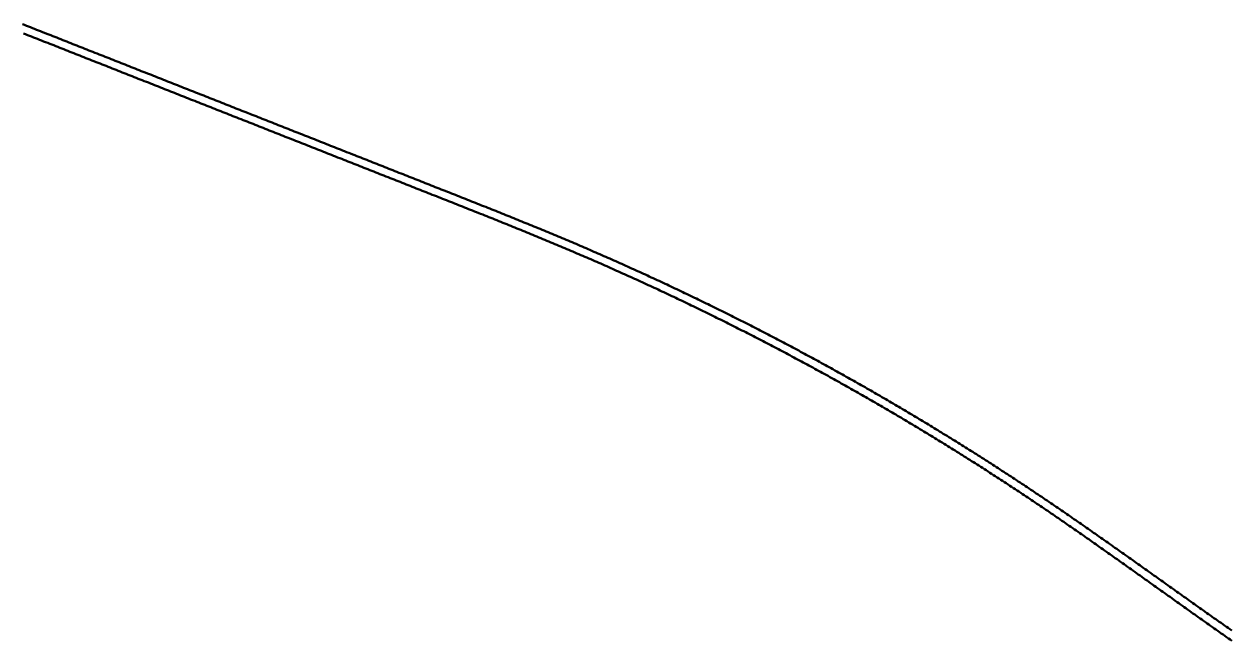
# Model space of a CAD drawing. Extents: x 2687065 to 2691361, y 1253360 to 1255888.
# Drawn here: x 2688453 to 2689010, y 1255057 to 1255342 of the extents above; entities that cross this region are included whole.
import ezdxf

# ---------------------------------------------------------------- set-up
doc = ezdxf.new("R2010")
doc.units = 0
doc.header["$MEASUREMENT"] = 0
doc.layers.add('BS-TR-A-Gleisstrang-LinieGeometrie', color=7, linetype='Continuous')
doc.layers.add('BS-TR-B-Gleisstrang-LinieGeometrie', color=7, linetype='Continuous')

msp = doc.modelspace()

# ---------------------------------------------------------------- linework, layer by layer
at = {"layer": 'BS-TR-A-Gleisstrang-LinieGeometrie', "color": 2, "lineweight": 50, "true_color": 0xffff00}
for points in [[(2688452.68, 1255341.64, 449.69), (2688453.61, 1255341.28, 449.69), (2688454.54, 1255340.91, 449.69), (2688455.46, 1255340.54, 449.69), (2688456.39, 1255340.18, 449.69), (2688457.32, 1255339.81, 449.69), (2688458.25, 1255339.45, 449.7), (2688459.18, 1255339.08, 449.7), (2688460.11, 1255338.71, 449.7), (2688461.04, 1255338.35, 449.7), (2688461.97, 1255337.98, 449.7), (2688462.9, 1255337.61, 449.7), (2688463.83, 1255337.25, 449.7), (2688464.75, 1255336.88, 449.71), (2688465.68, 1255336.52, 449.71), (2688466.61, 1255336.15, 449.71), (2688467.54, 1255335.78, 449.71), (2688468.47, 1255335.42, 449.71), (2688469.4, 1255335.05, 449.72), (2688470.33, 1255334.68, 449.72), (2688471.26, 1255334.32, 449.72), (2688472.19, 1255333.95, 449.72), (2688473.12, 1255333.59, 449.73), (2688474.04, 1255333.22, 449.73), (2688474.97, 1255332.85, 449.73), (2688475.9, 1255332.49, 449.73), (2688476.83, 1255332.12, 449.74), (2688477.76, 1255331.76, 449.74), (2688478.69, 1255331.39, 449.74), (2688479.62, 1255331.02, 449.74), (2688480.55, 1255330.66, 449.75), (2688481.48, 1255330.29, 449.75), (2688482.41, 1255329.92, 449.75), (2688483.33, 1255329.56, 449.75), (2688484.26, 1255329.19, 449.76), (2688485.19, 1255328.83, 449.76), (2688486.12, 1255328.46, 449.76), (2688487.05, 1255328.09, 449.76), (2688487.98, 1255327.73, 449.77), (2688488.91, 1255327.36, 449.77), (2688489.84, 1255326.99, 449.77), (2688490.77, 1255326.63, 449.77), (2688491.7, 1255326.26, 449.78), (2688492.62, 1255325.9, 449.78), (2688493.55, 1255325.53, 449.78), (2688494.48, 1255325.16, 449.78), (2688495.41, 1255324.8, 449.79), (2688496.34, 1255324.43, 449.79), (2688497.27, 1255324.07, 449.79), (2688498.2, 1255323.7, 449.79), (2688499.13, 1255323.33, 449.8), (2688500.06, 1255322.97, 449.8), (2688500.99, 1255322.6, 449.8), (2688501.91, 1255322.23, 449.8), (2688502.84, 1255321.87, 449.81), (2688503.77, 1255321.5, 449.81), (2688504.7, 1255321.14, 449.81), (2688505.63, 1255320.77, 449.81), (2688506.56, 1255320.4, 449.82), (2688507.49, 1255320.04, 449.82), (2688508.42, 1255319.67, 449.82), (2688509.35, 1255319.3, 449.82), (2688510.28, 1255318.94, 449.82), (2688511.2, 1255318.57, 449.83), (2688512.13, 1255318.21, 449.83), (2688513.06, 1255317.84, 449.83), (2688513.99, 1255317.47, 449.83), (2688514.92, 1255317.11, 449.84), (2688515.85, 1255316.74, 449.84), (2688516.78, 1255316.38, 449.84), (2688517.71, 1255316.01, 449.84), (2688518.64, 1255315.64, 449.85), (2688519.57, 1255315.28, 449.85), (2688520.49, 1255314.91, 449.85), (2688521.42, 1255314.54, 449.85), (2688522.35, 1255314.18, 449.86), (2688523.28, 1255313.81, 449.86), (2688524.21, 1255313.45, 449.86), (2688525.14, 1255313.08, 449.86), (2688526.07, 1255312.71, 449.87), (2688527, 1255312.35, 449.87), (2688527.93, 1255311.98, 449.87), (2688528.86, 1255311.62, 449.87), (2688529.78, 1255311.25, 449.88), (2688530.71, 1255310.88, 449.88), (2688531.64, 1255310.52, 449.88), (2688532.57, 1255310.15, 449.88), (2688533.5, 1255309.78, 449.89), (2688534.43, 1255309.42, 449.89), (2688535.36, 1255309.05, 449.89), (2688536.29, 1255308.69, 449.89), (2688537.22, 1255308.32, 449.9), (2688538.15, 1255307.95, 449.9), (2688539.07, 1255307.59, 449.9), (2688540, 1255307.22, 449.9), (2688540.93, 1255306.85, 449.91), (2688541.86, 1255306.49, 449.91), (2688542.79, 1255306.12, 449.91), (2688543.72, 1255305.76, 449.91), (2688544.65, 1255305.39, 449.92), (2688545.58, 1255305.02, 449.92), (2688546.51, 1255304.66, 449.92), (2688547.44, 1255304.29, 449.92), (2688548.36, 1255303.93, 449.93), (2688549.29, 1255303.56, 449.93), (2688550.22, 1255303.19, 449.93), (2688551.15, 1255302.83, 449.93), (2688552.08, 1255302.46, 449.94), (2688553.01, 1255302.09, 449.94), (2688553.94, 1255301.73, 449.94), (2688554.87, 1255301.36, 449.94), (2688555.8, 1255301, 449.95), (2688556.73, 1255300.63, 449.95), (2688557.65, 1255300.26, 449.95), (2688558.58, 1255299.9, 449.95), (2688559.51, 1255299.53, 449.96), (2688560.44, 1255299.16, 449.96), (2688561.37, 1255298.8, 449.96), (2688562.3, 1255298.43, 449.96), (2688563.23, 1255298.07, 449.97), (2688564.16, 1255297.7, 449.97), (2688565.09, 1255297.33, 449.97), (2688566.02, 1255296.97, 449.97), (2688566.94, 1255296.6, 449.98), (2688567.87, 1255296.24, 449.98), (2688568.8, 1255295.87, 449.98), (2688569.73, 1255295.5, 449.98), (2688570.66, 1255295.14, 449.99), (2688571.59, 1255294.77, 449.99), (2688572.52, 1255294.4, 449.99), (2688573.45, 1255294.04, 449.99), (2688574.38, 1255293.67, 450), (2688575.31, 1255293.31, 450), (2688576.23, 1255292.94, 450), (2688577.16, 1255292.57, 450), (2688578.09, 1255292.21, 450.01), (2688579.02, 1255291.84, 450.01), (2688579.95, 1255291.47, 450.01), (2688580.88, 1255291.11, 450.01), (2688581.81, 1255290.74, 450.02), (2688582.74, 1255290.38, 450.02), (2688583.67, 1255290.01, 450.02), (2688584.6, 1255289.64, 450.02), (2688585.52, 1255289.28, 450.03), (2688586.45, 1255288.91, 450.03), (2688587.38, 1255288.55, 450.03), (2688588.31, 1255288.18, 450.03), (2688589.24, 1255287.81, 450.04), (2688590.17, 1255287.45, 450.04), (2688591.1, 1255287.08, 450.04), (2688592.03, 1255286.71, 450.04), (2688592.96, 1255286.35, 450.05), (2688593.89, 1255285.98, 450.05), (2688594.81, 1255285.62, 450.05), (2688595.74, 1255285.25, 450.05), (2688596.67, 1255284.88, 450.06), (2688597.6, 1255284.52, 450.06), (2688598.53, 1255284.15, 450.06), (2688599.46, 1255283.79, 450.06), (2688600.39, 1255283.42, 450.06), (2688601.32, 1255283.05, 450.07), (2688602.25, 1255282.69, 450.07), (2688603.18, 1255282.32, 450.07), (2688604.1, 1255281.95, 450.07), (2688605.03, 1255281.59, 450.08), (2688605.96, 1255281.22, 450.08), (2688606.89, 1255280.86, 450.08), (2688607.82, 1255280.49, 450.08), (2688608.75, 1255280.12, 450.09), (2688609.68, 1255279.76, 450.09), (2688610.61, 1255279.39, 450.09), (2688611.54, 1255279.02, 450.09), (2688612.47, 1255278.66, 450.1), (2688613.39, 1255278.29, 450.1), (2688614.32, 1255277.93, 450.1), (2688615.25, 1255277.56, 450.1), (2688616.18, 1255277.19, 450.11), (2688617.11, 1255276.83, 450.11), (2688618.04, 1255276.46, 450.11), (2688618.97, 1255276.1, 450.11), (2688619.9, 1255275.73, 450.12), (2688620.83, 1255275.36, 450.12), (2688621.76, 1255275, 450.12), (2688622.68, 1255274.63, 450.12), (2688623.61, 1255274.26, 450.13), (2688624.54, 1255273.9, 450.13), (2688625.47, 1255273.53, 450.13), (2688626.4, 1255273.17, 450.13), (2688627.33, 1255272.8, 450.14), (2688628.26, 1255272.43, 450.14), (2688629.19, 1255272.07, 450.14), (2688630.12, 1255271.7, 450.15), (2688631.05, 1255271.33, 450.15), (2688631.97, 1255270.97, 450.15), (2688632.9, 1255270.6, 450.16), (2688633.83, 1255270.24, 450.16), (2688634.76, 1255269.87, 450.16), (2688635.69, 1255269.5, 450.17), (2688636.62, 1255269.14, 450.17), (2688637.55, 1255268.77, 450.17), (2688638.48, 1255268.41, 450.18), (2688639.41, 1255268.04, 450.18), (2688640.34, 1255267.67, 450.18), (2688641.26, 1255267.31, 450.19), (2688642.19, 1255266.94, 450.19), (2688643.12, 1255266.57, 450.2), (2688644.05, 1255266.21, 450.2), (2688644.05, 1255266.21, 450.2), (2688644.98, 1255265.84, 450.21), (2688645.91, 1255265.47, 450.21), (2688646.85, 1255265.11, 450.22), (2688647.78, 1255264.74, 450.22), (2688648.71, 1255264.37, 450.23), (2688649.64, 1255264, 450.23), (2688650.57, 1255263.64, 450.24), (2688651.5, 1255263.27, 450.24), (2688652.44, 1255262.9, 450.25), (2688653.37, 1255262.53, 450.25), (2688654.3, 1255262.17, 450.26), (2688655.23, 1255261.8, 450.26), (2688656.16, 1255261.43, 450.27), (2688657.09, 1255261.06, 450.27), (2688658.02, 1255260.69, 450.28), (2688658.96, 1255260.33, 450.28), (2688659.89, 1255259.96, 450.29), (2688660.82, 1255259.59, 450.29), (2688661.75, 1255259.22, 450.3), (2688662.68, 1255258.85, 450.31), (2688663.61, 1255258.48, 450.31), (2688664.54, 1255258.11, 450.32), (2688665.47, 1255257.74, 450.32), (2688666.4, 1255257.37, 450.33), (2688667.33, 1255257, 450.33), (2688668.26, 1255256.63, 450.34), (2688669.19, 1255256.26, 450.34), (2688670.12, 1255255.89, 450.35), (2688671.05, 1255255.52, 450.35), (2688671.98, 1255255.14, 450.36), (2688672.91, 1255254.77, 450.36), (2688673.84, 1255254.4, 450.37), (2688674.77, 1255254.03, 450.37), (2688675.7, 1255253.65, 450.38), (2688676.63, 1255253.28, 450.38), (2688677.56, 1255252.91, 450.39), (2688678.49, 1255252.53, 450.4), (2688679.42, 1255252.16, 450.4), (2688680.35, 1255251.78, 450.41), (2688681.27, 1255251.41, 450.41), (2688682.2, 1255251.03, 450.42), (2688683.13, 1255250.65, 450.42), (2688684.06, 1255250.28, 450.43), (2688684.99, 1255249.9, 450.43), (2688685.91, 1255249.52, 450.44), (2688686.84, 1255249.15, 450.44), (2688687.77, 1255248.77, 450.45), (2688688.7, 1255248.39, 450.45), (2688689.62, 1255248.01, 450.46), (2688690.55, 1255247.63, 450.46), (2688691.48, 1255247.25, 450.47), (2688692.4, 1255246.87, 450.48), (2688693.33, 1255246.48, 450.48), (2688694.25, 1255246.1, 450.49), (2688695.18, 1255245.72, 450.49), (2688696.1, 1255245.34, 450.5), (2688697.03, 1255244.95, 450.5), (2688697.95, 1255244.57, 450.51), (2688698.88, 1255244.18, 450.51), (2688699.8, 1255243.8, 450.52), (2688700.73, 1255243.41, 450.52), (2688701.65, 1255243.02, 450.53), (2688702.57, 1255242.64, 450.53), (2688703.5, 1255242.25, 450.53), (2688704.42, 1255241.86, 450.54), (2688705.34, 1255241.47, 450.54), (2688706.26, 1255241.08, 450.55), (2688707.19, 1255240.69, 450.55), (2688708.11, 1255240.3, 450.55)], [(2688453.14, 1255337.38, 449.72), (2688454.07, 1255337.01, 449.72), (2688454.99, 1255336.64, 449.73), (2688455.92, 1255336.28, 449.73), (2688456.85, 1255335.91, 449.73), (2688457.78, 1255335.55, 449.73), (2688458.71, 1255335.18, 449.74), (2688459.64, 1255334.81, 449.74), (2688460.57, 1255334.45, 449.74), (2688461.5, 1255334.08, 449.74), (2688462.43, 1255333.71, 449.75), (2688463.36, 1255333.35, 449.75), (2688464.29, 1255332.98, 449.75), (2688465.22, 1255332.62, 449.75), (2688466.15, 1255332.25, 449.75), (2688467.07, 1255331.88, 449.76), (2688468, 1255331.52, 449.76), (2688468.93, 1255331.15, 449.76), (2688469.86, 1255330.78, 449.76), (2688470.79, 1255330.42, 449.77), (2688471.72, 1255330.05, 449.77), (2688472.65, 1255329.68, 449.77), (2688473.58, 1255329.32, 449.77), (2688474.51, 1255328.95, 449.78), (2688475.44, 1255328.59, 449.78), (2688476.37, 1255328.22, 449.78), (2688477.3, 1255327.85, 449.78), (2688478.23, 1255327.49, 449.79), (2688479.16, 1255327.12, 449.79), (2688480.08, 1255326.75, 449.79), (2688481.01, 1255326.39, 449.79), (2688481.94, 1255326.02, 449.8), (2688482.87, 1255325.66, 449.8), (2688483.8, 1255325.29, 449.8), (2688484.73, 1255324.92, 449.8), (2688485.66, 1255324.56, 449.8), (2688486.59, 1255324.19, 449.81), (2688487.52, 1255323.82, 449.81), (2688488.45, 1255323.46, 449.81), (2688489.38, 1255323.09, 449.81), (2688490.31, 1255322.73, 449.82), (2688491.24, 1255322.36, 449.82), (2688492.16, 1255321.99, 449.82), (2688493.09, 1255321.63, 449.82), (2688494.02, 1255321.26, 449.83), (2688494.95, 1255320.89, 449.83), (2688495.88, 1255320.53, 449.83), (2688496.81, 1255320.16, 449.83), (2688497.74, 1255319.8, 449.84), (2688498.67, 1255319.43, 449.84), (2688499.6, 1255319.06, 449.84), (2688500.53, 1255318.7, 449.84), (2688501.46, 1255318.33, 449.85), (2688502.39, 1255317.96, 449.85), (2688503.32, 1255317.6, 449.85), (2688504.25, 1255317.23, 449.85), (2688505.17, 1255316.86, 449.86), (2688506.1, 1255316.5, 449.86), (2688507.03, 1255316.13, 449.86), (2688507.96, 1255315.77, 449.86), (2688508.89, 1255315.4, 449.86), (2688509.82, 1255315.03, 449.87), (2688510.75, 1255314.67, 449.87), (2688511.68, 1255314.3, 449.87), (2688512.61, 1255313.93, 449.87), (2688513.54, 1255313.57, 449.88), (2688514.47, 1255313.2, 449.88), (2688515.4, 1255312.84, 449.88), (2688516.33, 1255312.47, 449.88), (2688517.25, 1255312.1, 449.89), (2688518.18, 1255311.74, 449.89), (2688519.11, 1255311.37, 449.89), (2688520.04, 1255311, 449.89), (2688520.97, 1255310.64, 449.9), (2688521.9, 1255310.27, 449.9), (2688522.83, 1255309.91, 449.9), (2688523.76, 1255309.54, 449.9), (2688524.69, 1255309.17, 449.91), (2688525.62, 1255308.81, 449.91), (2688526.55, 1255308.44, 449.91), (2688527.48, 1255308.07, 449.91), (2688528.41, 1255307.71, 449.92), (2688529.34, 1255307.34, 449.92), (2688530.26, 1255306.97, 449.92), (2688531.19, 1255306.61, 449.92), (2688532.12, 1255306.24, 449.92), (2688533.05, 1255305.88, 449.93), (2688533.98, 1255305.51, 449.93), (2688534.91, 1255305.14, 449.93), (2688535.84, 1255304.78, 449.93), (2688536.77, 1255304.41, 449.94), (2688537.7, 1255304.04, 449.94), (2688538.63, 1255303.68, 449.94), (2688539.56, 1255303.31, 449.94), (2688540.49, 1255302.95, 449.95), (2688541.42, 1255302.58, 449.95), (2688542.35, 1255302.21, 449.95), (2688543.27, 1255301.85, 449.95), (2688544.2, 1255301.48, 449.96), (2688545.13, 1255301.11, 449.96), (2688546.06, 1255300.75, 449.96), (2688546.99, 1255300.38, 449.96), (2688547.92, 1255300.02, 449.97), (2688548.85, 1255299.65, 449.97), (2688549.78, 1255299.28, 449.97), (2688550.71, 1255298.92, 449.97), (2688551.64, 1255298.55, 449.98), (2688552.57, 1255298.18, 449.98), (2688553.5, 1255297.82, 449.98), (2688554.43, 1255297.45, 449.98), (2688555.35, 1255297.09, 449.98), (2688556.28, 1255296.72, 449.99), (2688557.21, 1255296.35, 449.99), (2688558.14, 1255295.99, 449.99), (2688559.07, 1255295.62, 449.99), (2688560, 1255295.25, 450), (2688560.93, 1255294.89, 450), (2688561.86, 1255294.52, 450), (2688562.79, 1255294.15, 450), (2688563.72, 1255293.79, 450.01), (2688564.65, 1255293.42, 450.01), (2688565.58, 1255293.06, 450.01), (2688566.51, 1255292.69, 450.01), (2688567.44, 1255292.32, 450.02), (2688568.36, 1255291.96, 450.02), (2688569.29, 1255291.59, 450.02), (2688570.22, 1255291.22, 450.02), (2688571.15, 1255290.86, 450.03), (2688572.08, 1255290.49, 450.03), (2688573.01, 1255290.13, 450.03), (2688573.94, 1255289.76, 450.03), (2688574.87, 1255289.39, 450.04), (2688575.8, 1255289.03, 450.04), (2688576.73, 1255288.66, 450.04), (2688577.66, 1255288.29, 450.04), (2688578.59, 1255287.93, 450.04), (2688579.52, 1255287.56, 450.05), (2688580.44, 1255287.2, 450.05), (2688581.37, 1255286.83, 450.05), (2688582.3, 1255286.46, 450.05), (2688583.23, 1255286.1, 450.06), (2688584.16, 1255285.73, 450.06), (2688585.09, 1255285.36, 450.06), (2688586.02, 1255285, 450.06), (2688586.95, 1255284.63, 450.07), (2688587.88, 1255284.27, 450.07), (2688588.81, 1255283.9, 450.07), (2688589.74, 1255283.53, 450.07), (2688590.67, 1255283.17, 450.08), (2688591.6, 1255282.8, 450.08), (2688592.53, 1255282.43, 450.08), (2688593.45, 1255282.07, 450.08), (2688594.38, 1255281.7, 450.09), (2688595.31, 1255281.33, 450.09), (2688596.24, 1255280.97, 450.09), (2688597.17, 1255280.6, 450.09), (2688598.1, 1255280.24, 450.1), (2688599.03, 1255279.87, 450.1), (2688599.96, 1255279.5, 450.1), (2688600.89, 1255279.14, 450.1), (2688601.82, 1255278.77, 450.1), (2688602.75, 1255278.4, 450.11), (2688603.68, 1255278.04, 450.11), (2688604.61, 1255277.67, 450.11), (2688605.53, 1255277.31, 450.11), (2688606.46, 1255276.94, 450.12), (2688607.39, 1255276.57, 450.12), (2688608.32, 1255276.21, 450.12), (2688609.25, 1255275.84, 450.12), (2688610.18, 1255275.47, 450.13), (2688611.11, 1255275.11, 450.13), (2688612.04, 1255274.74, 450.13), (2688612.97, 1255274.38, 450.13), (2688613.9, 1255274.01, 450.14), (2688614.83, 1255273.64, 450.14), (2688615.76, 1255273.28, 450.14), (2688616.69, 1255272.91, 450.14), (2688617.62, 1255272.54, 450.15), (2688618.54, 1255272.18, 450.15), (2688619.47, 1255271.81, 450.15), (2688620.4, 1255271.45, 450.15), (2688621.33, 1255271.08, 450.15), (2688622.26, 1255270.71, 450.16), (2688623.19, 1255270.35, 450.16), (2688624.12, 1255269.98, 450.16), (2688625.05, 1255269.61, 450.16), (2688625.98, 1255269.25, 450.17), (2688626.91, 1255268.88, 450.17), (2688627.84, 1255268.51, 450.17), (2688628.77, 1255268.15, 450.17), (2688629.7, 1255267.78, 450.18), (2688630.63, 1255267.42, 450.18), (2688631.55, 1255267.05, 450.18), (2688632.48, 1255266.68, 450.18), (2688633.41, 1255266.32, 450.19), (2688634.34, 1255265.95, 450.19), (2688635.27, 1255265.58, 450.19), (2688636.2, 1255265.22, 450.19), (2688637.13, 1255264.85, 450.2), (2688638.06, 1255264.49, 450.2), (2688638.99, 1255264.12, 450.2), (2688639.92, 1255263.75, 450.2), (2688640.85, 1255263.39, 450.21), (2688641.78, 1255263.02, 450.21), (2688642.71, 1255262.65, 450.21), (2688642.71, 1255262.65, 450.21), (2688643.64, 1255262.29, 450.21), (2688644.57, 1255261.92, 450.21), (2688645.5, 1255261.55, 450.22), (2688646.43, 1255261.19, 450.22), (2688647.36, 1255260.82, 450.22), (2688648.29, 1255260.45, 450.22), (2688649.22, 1255260.09, 450.23), (2688650.15, 1255259.72, 450.23), (2688651.08, 1255259.35, 450.23), (2688652.01, 1255258.99, 450.23), (2688652.94, 1255258.62, 450.24), (2688653.87, 1255258.25, 450.24), (2688654.8, 1255257.88, 450.24), (2688655.73, 1255257.52, 450.24), (2688656.66, 1255257.15, 450.25), (2688657.59, 1255256.78, 450.25), (2688658.52, 1255256.41, 450.25), (2688659.45, 1255256.04, 450.25), (2688660.38, 1255255.67, 450.26), (2688661.31, 1255255.31, 450.26), (2688662.24, 1255254.94, 450.26), (2688663.17, 1255254.57, 450.26), (2688664.09, 1255254.2, 450.27), (2688665.02, 1255253.83, 450.27), (2688665.95, 1255253.46, 450.27), (2688666.88, 1255253.09, 450.27), (2688667.81, 1255252.72, 450.27), (2688668.74, 1255252.35, 450.28), (2688669.67, 1255251.98, 450.28), (2688670.6, 1255251.61, 450.28), (2688671.52, 1255251.23, 450.28), (2688672.45, 1255250.86, 450.29), (2688673.38, 1255250.49, 450.29), (2688674.31, 1255250.12, 450.29), (2688675.24, 1255249.74, 450.29), (2688676.16, 1255249.37, 450.3), (2688677.09, 1255249, 450.3), (2688678.02, 1255248.62, 450.3), (2688678.95, 1255248.25, 450.3), (2688679.87, 1255247.87, 450.31), (2688680.8, 1255247.5, 450.31), (2688681.73, 1255247.12, 450.31), (2688682.65, 1255246.75, 450.31), (2688683.58, 1255246.37, 450.32), (2688684.51, 1255245.99, 450.32), (2688685.43, 1255245.62, 450.32), (2688686.36, 1255245.24, 450.32), (2688687.28, 1255244.86, 450.33), (2688688.21, 1255244.48, 450.33), (2688689.13, 1255244.1, 450.33), (2688690.06, 1255243.72, 450.33), (2688690.98, 1255243.34, 450.33), (2688691.91, 1255242.96, 450.34), (2688692.83, 1255242.58, 450.34), (2688693.76, 1255242.2, 450.34), (2688694.68, 1255241.81, 450.34), (2688695.6, 1255241.43, 450.35), (2688696.53, 1255241.05, 450.35), (2688697.45, 1255240.66, 450.35), (2688698.37, 1255240.28, 450.35), (2688699.3, 1255239.89, 450.36), (2688700.22, 1255239.5, 450.36), (2688701.14, 1255239.12, 450.36), (2688702.06, 1255238.73, 450.36), (2688702.98, 1255238.34, 450.37), (2688703.9, 1255237.95, 450.37), (2688704.83, 1255237.56, 450.37), (2688705.75, 1255237.17, 450.37), (2688706.67, 1255236.78, 450.38)]]:
    msp.add_polyline3d(points, dxfattribs=at)
at = {"layer": 'BS-TR-B-Gleisstrang-LinieGeometrie', "color": 18, "lineweight": 50, "true_color": 0x000000}
for points in [[(2688708.11, 1255240.3, 450.55), (2688709.03, 1255239.9, 450.56), (2688709.95, 1255239.51, 450.56), (2688710.86, 1255239.12, 450.57), (2688711.78, 1255238.72, 450.57), (2688712.7, 1255238.33, 450.57), (2688713.62, 1255237.94, 450.58), (2688714.54, 1255237.54, 450.58), (2688715.45, 1255237.14, 450.58), (2688716.37, 1255236.75, 450.59), (2688717.29, 1255236.35, 450.59), (2688718.2, 1255235.95, 450.59), (2688719.12, 1255235.55, 450.59), (2688720.04, 1255235.15, 450.6), (2688720.95, 1255234.75, 450.6), (2688721.87, 1255234.35, 450.6), (2688722.78, 1255233.94, 450.6), (2688723.7, 1255233.54, 450.61), (2688724.61, 1255233.14, 450.61), (2688725.52, 1255232.73, 450.61), (2688726.44, 1255232.33, 450.61), (2688727.35, 1255231.92, 450.62), (2688728.26, 1255231.52, 450.62), (2688729.18, 1255231.11, 450.62), (2688730.09, 1255230.7, 450.62), (2688731, 1255230.29, 450.63), (2688731.91, 1255229.88, 450.63), (2688732.82, 1255229.47, 450.63), (2688733.73, 1255229.06, 450.63), (2688734.65, 1255228.65, 450.64), (2688735.56, 1255228.24, 450.64), (2688736.47, 1255227.82, 450.64), (2688737.38, 1255227.41, 450.64), (2688738.29, 1255227, 450.64), (2688739.19, 1255226.58, 450.65), (2688740.1, 1255226.17, 450.65), (2688741.01, 1255225.75, 450.65), (2688741.92, 1255225.33, 450.65), (2688742.83, 1255224.91, 450.66), (2688743.73, 1255224.5, 450.66), (2688744.64, 1255224.08, 450.66), (2688745.55, 1255223.66, 450.66), (2688746.46, 1255223.24, 450.67), (2688747.36, 1255222.82, 450.67), (2688748.27, 1255222.39, 450.67), (2688749.17, 1255221.97, 450.67), (2688750.08, 1255221.55, 450.68), (2688750.98, 1255221.12, 450.68), (2688751.89, 1255220.7, 450.68), (2688752.79, 1255220.27, 450.68), (2688753.7, 1255219.85, 450.69), (2688754.6, 1255219.42, 450.69), (2688755.5, 1255218.99, 450.69), (2688756.41, 1255218.56, 450.69), (2688757.31, 1255218.13, 450.69), (2688758.21, 1255217.7, 450.7), (2688759.11, 1255217.27, 450.7), (2688760.01, 1255216.84, 450.7), (2688760.92, 1255216.41, 450.7), (2688761.82, 1255215.98, 450.71), (2688762.72, 1255215.54, 450.71), (2688763.62, 1255215.11, 450.71), (2688764.52, 1255214.68, 450.71), (2688765.42, 1255214.24, 450.72), (2688766.32, 1255213.8, 450.72), (2688767.21, 1255213.37, 450.72), (2688768.11, 1255212.93, 450.72), (2688769.01, 1255212.49, 450.73), (2688769.91, 1255212.05, 450.73), (2688770.81, 1255211.61, 450.73), (2688771.7, 1255211.17, 450.73), (2688772.6, 1255210.73, 450.74), (2688773.5, 1255210.29, 450.74), (2688774.39, 1255209.85, 450.74), (2688775.29, 1255209.41, 450.74), (2688776.18, 1255208.96, 450.75), (2688777.08, 1255208.52, 450.75), (2688777.97, 1255208.07, 450.75), (2688778.87, 1255207.63, 450.75), (2688779.76, 1255207.18, 450.75), (2688780.66, 1255206.73, 450.76), (2688781.55, 1255206.29, 450.76), (2688782.44, 1255205.84, 450.76), (2688783.34, 1255205.39, 450.76), (2688784.23, 1255204.94, 450.77), (2688785.12, 1255204.49, 450.77), (2688786.01, 1255204.04, 450.77), (2688786.9, 1255203.58, 450.77), (2688787.79, 1255203.13, 450.78), (2688788.68, 1255202.68, 450.78), (2688789.57, 1255202.22, 450.78), (2688790.46, 1255201.77, 450.78), (2688791.35, 1255201.31, 450.79), (2688792.24, 1255200.86, 450.79), (2688793.13, 1255200.4, 450.79), (2688794.02, 1255199.94, 450.79), (2688794.91, 1255199.48, 450.8), (2688795.8, 1255199.03, 450.8), (2688796.68, 1255198.57, 450.8), (2688797.57, 1255198.11, 450.8), (2688798.46, 1255197.64, 450.81), (2688799.34, 1255197.18, 450.81), (2688800.23, 1255196.72, 450.81), (2688801.12, 1255196.26, 450.81), (2688802, 1255195.79, 450.81), (2688802.89, 1255195.33, 450.82), (2688803.77, 1255194.86, 450.82), (2688804.65, 1255194.4, 450.82), (2688805.54, 1255193.93, 450.82), (2688806.42, 1255193.46, 450.83), (2688807.3, 1255193, 450.83), (2688808.19, 1255192.53, 450.83), (2688809.07, 1255192.06, 450.83), (2688809.95, 1255191.59, 450.84), (2688810.83, 1255191.12, 450.84), (2688811.71, 1255190.65, 450.84), (2688812.6, 1255190.18, 450.84), (2688813.48, 1255189.7, 450.85), (2688814.36, 1255189.23, 450.85), (2688815.24, 1255188.76, 450.85), (2688816.12, 1255188.28, 450.85), (2688816.99, 1255187.81, 450.86), (2688817.87, 1255187.33, 450.86), (2688818.75, 1255186.85, 450.86), (2688819.63, 1255186.38, 450.86), (2688820.51, 1255185.9, 450.87), (2688821.38, 1255185.42, 450.87), (2688822.26, 1255184.94, 450.87), (2688823.14, 1255184.46, 450.87), (2688824.01, 1255183.98, 450.87), (2688824.89, 1255183.5, 450.88), (2688825.76, 1255183.01, 450.88), (2688826.64, 1255182.53, 450.88), (2688827.51, 1255182.05, 450.88), (2688828.39, 1255181.56, 450.89), (2688829.26, 1255181.08, 450.89), (2688830.14, 1255180.59, 450.89), (2688831.01, 1255180.11, 450.89), (2688831.88, 1255179.62, 450.9), (2688832.75, 1255179.13, 450.9), (2688833.63, 1255178.64, 450.9), (2688834.5, 1255178.16, 450.9), (2688835.37, 1255177.67, 450.91), (2688836.24, 1255177.18, 450.91), (2688837.11, 1255176.68, 450.91), (2688837.98, 1255176.19, 450.91), (2688838.85, 1255175.7, 450.92), (2688839.72, 1255175.21, 450.92), (2688840.59, 1255174.71, 450.92), (2688841.46, 1255174.22, 450.92), (2688842.32, 1255173.72, 450.93), (2688843.19, 1255173.23, 450.93), (2688844.06, 1255172.73, 450.93), (2688844.93, 1255172.24, 450.93), (2688845.79, 1255171.74, 450.93), (2688846.66, 1255171.24, 450.94), (2688847.53, 1255170.74, 450.94), (2688848.39, 1255170.24, 450.94), (2688849.26, 1255169.74, 450.94), (2688850.12, 1255169.24, 450.95), (2688850.99, 1255168.74, 450.95), (2688851.85, 1255168.23, 450.95), (2688852.71, 1255167.73, 450.95), (2688853.58, 1255167.23, 450.96), (2688854.44, 1255166.72, 450.96), (2688855.3, 1255166.22, 450.96), (2688856.16, 1255165.71, 450.96), (2688857.02, 1255165.21, 450.97), (2688857.89, 1255164.7, 450.97), (2688858.75, 1255164.19, 450.97), (2688859.61, 1255163.68, 450.97), (2688860.47, 1255163.17, 450.98), (2688861.33, 1255162.66, 450.98), (2688862.19, 1255162.15, 450.98), (2688863.04, 1255161.64, 450.99), (2688863.9, 1255161.13, 450.99), (2688864.76, 1255160.62, 450.99), (2688865.62, 1255160.11, 451), (2688866.48, 1255159.59, 451), (2688867.33, 1255159.08, 451), (2688868.19, 1255158.56, 451.01), (2688869.04, 1255158.05, 451.01), (2688869.9, 1255157.53, 451.02), (2688870.76, 1255157.01, 451.02), (2688871.61, 1255156.5, 451.02), (2688872.46, 1255155.98, 451.03), (2688873.32, 1255155.46, 451.03), (2688874.17, 1255154.94, 451.04), (2688875.03, 1255154.42, 451.04), (2688875.88, 1255153.9, 451.05), (2688876.73, 1255153.38, 451.05), (2688877.58, 1255152.85, 451.06), (2688878.43, 1255152.33, 451.06), (2688879.29, 1255151.81, 451.07), (2688880.14, 1255151.28, 451.07), (2688880.99, 1255150.76, 451.08), (2688881.84, 1255150.23, 451.08), (2688882.69, 1255149.7, 451.09), (2688883.54, 1255149.18, 451.09), (2688884.38, 1255148.65, 451.1), (2688885.23, 1255148.12, 451.1), (2688886.08, 1255147.59, 451.11), (2688886.93, 1255147.06, 451.12), (2688887.77, 1255146.53, 451.12), (2688888.62, 1255146, 451.13), (2688889.47, 1255145.47, 451.13), (2688890.31, 1255144.94, 451.14), (2688891.16, 1255144.41, 451.15), (2688892, 1255143.87, 451.15), (2688892.85, 1255143.34, 451.16), (2688893.69, 1255142.8, 451.17), (2688894.54, 1255142.27, 451.17), (2688895.38, 1255141.73, 451.18), (2688896.22, 1255141.19, 451.19), (2688897.07, 1255140.66, 451.2), (2688897.91, 1255140.12, 451.2), (2688898.75, 1255139.58, 451.21), (2688899.59, 1255139.04, 451.22), (2688900.43, 1255138.5, 451.22), (2688901.27, 1255137.96, 451.23), (2688902.11, 1255137.42, 451.24), (2688902.95, 1255136.88, 451.25), (2688903.79, 1255136.33, 451.25), (2688904.63, 1255135.79, 451.26), (2688905.47, 1255135.25, 451.27), (2688906.31, 1255134.7, 451.27), (2688907.14, 1255134.16, 451.28), (2688907.98, 1255133.61, 451.29), (2688908.82, 1255133.06, 451.3), (2688909.65, 1255132.52, 451.3), (2688910.49, 1255131.97, 451.31), (2688911.32, 1255131.42, 451.32), (2688912.16, 1255130.87, 451.32), (2688912.99, 1255130.32, 451.33), (2688913.83, 1255129.77, 451.34), (2688914.66, 1255129.22, 451.34), (2688915.49, 1255128.67, 451.35), (2688916.33, 1255128.12, 451.36), (2688917.16, 1255127.56, 451.37), (2688917.99, 1255127.01, 451.37), (2688918.82, 1255126.45, 451.38), (2688919.65, 1255125.9, 451.39), (2688920.48, 1255125.34, 451.39), (2688921.32, 1255124.79, 451.4), (2688922.14, 1255124.23, 451.41), (2688922.97, 1255123.67, 451.42), (2688922.97, 1255123.67, 451.42), (2688923.81, 1255123.11, 451.42), (2688924.64, 1255122.55, 451.43), (2688925.47, 1255121.99, 451.44), (2688926.3, 1255121.43, 451.44), (2688927.13, 1255120.87, 451.45), (2688927.96, 1255120.3, 451.46), (2688928.79, 1255119.74, 451.47), (2688929.61, 1255119.18, 451.47), (2688930.44, 1255118.61, 451.48), (2688931.27, 1255118.05, 451.49), (2688932.1, 1255117.48, 451.49), (2688932.93, 1255116.91, 451.5), (2688933.75, 1255116.35, 451.51), (2688934.58, 1255115.78, 451.52), (2688935.4, 1255115.21, 451.52), (2688936.23, 1255114.64, 451.53), (2688937.06, 1255114.07, 451.54), (2688937.88, 1255113.5, 451.54), (2688938.71, 1255112.93, 451.55), (2688939.53, 1255112.36, 451.56), (2688940.35, 1255111.79, 451.57), (2688941.18, 1255111.22, 451.57), (2688942, 1255110.65, 451.58), (2688942.82, 1255110.08, 451.59), (2688943.65, 1255109.51, 451.59), (2688944.47, 1255108.93, 451.6), (2688945.29, 1255108.36, 451.61), (2688946.11, 1255107.79, 451.62), (2688946.94, 1255107.21, 451.62), (2688947.76, 1255106.64, 451.63), (2688948.58, 1255106.06, 451.64), (2688949.4, 1255105.49, 451.64), (2688950.22, 1255104.91, 451.65), (2688951.04, 1255104.34, 451.66), (2688951.86, 1255103.76, 451.66), (2688952.68, 1255103.18, 451.67), (2688953.5, 1255102.61, 451.68), (2688954.32, 1255102.03, 451.69), (2688955.14, 1255101.45, 451.69), (2688955.96, 1255100.87, 451.7), (2688956.78, 1255100.3, 451.71), (2688957.6, 1255099.72, 451.71), (2688958.42, 1255099.14, 451.72), (2688959.24, 1255098.56, 451.73), (2688960.05, 1255097.98, 451.74), (2688960.87, 1255097.4, 451.74), (2688961.69, 1255096.82, 451.75), (2688962.51, 1255096.24, 451.76), (2688963.33, 1255095.66, 451.76), (2688964.15, 1255095.09, 451.77), (2688964.96, 1255094.51, 451.78), (2688965.78, 1255093.92, 451.79), (2688966.6, 1255093.34, 451.79), (2688967.42, 1255092.76, 451.8), (2688968.23, 1255092.18, 451.81), (2688969.05, 1255091.6, 451.81), (2688969.87, 1255091.02, 451.82), (2688970.68, 1255090.44, 451.83), (2688971.5, 1255089.86, 451.84), (2688972.32, 1255089.28, 451.84), (2688973.13, 1255088.7, 451.85), (2688973.95, 1255088.12, 451.86), (2688974.77, 1255087.54, 451.86), (2688975.58, 1255086.95, 451.87), (2688976.4, 1255086.37, 451.88), (2688977.22, 1255085.79, 451.89), (2688978.03, 1255085.21, 451.89), (2688978.85, 1255084.63, 451.9), (2688978.85, 1255084.63, 451.9), (2688979.66, 1255084.05, 451.91), (2688980.48, 1255083.47, 451.91), (2688981.29, 1255082.89, 451.92), (2688982.1, 1255082.31, 451.93), (2688982.92, 1255081.73, 451.94), (2688983.73, 1255081.15, 451.94), (2688984.54, 1255080.58, 451.95), (2688985.36, 1255080, 451.96), (2688986.17, 1255079.42, 451.96), (2688986.99, 1255078.84, 451.97), (2688987.8, 1255078.26, 451.98), (2688988.61, 1255077.68, 451.98), (2688989.43, 1255077.1, 451.99), (2688990.24, 1255076.53, 452), (2688991.05, 1255075.95, 452.01), (2688991.87, 1255075.37, 452.01), (2688992.68, 1255074.79, 452.02), (2688993.5, 1255074.21, 452.03), (2688994.31, 1255073.64, 452.03), (2688995.13, 1255073.06, 452.04), (2688995.94, 1255072.48, 452.05), (2688996.76, 1255071.91, 452.06), (2688997.57, 1255071.33, 452.06), (2688998.39, 1255070.75, 452.07), (2688999.2, 1255070.18, 452.08), (2689000.02, 1255069.6, 452.08), (2689000.83, 1255069.03, 452.09), (2689001.65, 1255068.45, 452.1), (2689002.46, 1255067.87, 452.11), (2689003.28, 1255067.3, 452.11), (2689004.1, 1255066.73, 452.12), (2689004.91, 1255066.15, 452.13), (2689005.73, 1255065.58, 452.13), (2689006.55, 1255065, 452.14), (2689007.36, 1255064.43, 452.15), (2689008.18, 1255063.86, 452.15), (2689009, 1255063.28, 452.16), (2689009.82, 1255062.71, 452.17), (2689010.64, 1255062.14, 452.18)], [(2688706.67, 1255236.78, 450.38), (2688707.59, 1255236.39, 450.38), (2688708.51, 1255235.99, 450.38), (2688709.42, 1255235.6, 450.38), (2688710.34, 1255235.21, 450.39), (2688711.26, 1255234.81, 450.39), (2688712.18, 1255234.42, 450.39), (2688713.1, 1255234.02, 450.39), (2688714.02, 1255233.62, 450.39), (2688714.93, 1255233.23, 450.4), (2688715.85, 1255232.83, 450.4), (2688716.77, 1255232.43, 450.4), (2688717.68, 1255232.03, 450.4), (2688718.6, 1255231.63, 450.41), (2688719.52, 1255231.23, 450.41), (2688720.43, 1255230.83, 450.41), (2688721.35, 1255230.42, 450.41), (2688722.26, 1255230.02, 450.42), (2688723.18, 1255229.62, 450.42), (2688724.09, 1255229.21, 450.42), (2688725, 1255228.81, 450.42), (2688725.92, 1255228.4, 450.43), (2688726.83, 1255227.99, 450.43), (2688727.74, 1255227.59, 450.43), (2688728.66, 1255227.18, 450.43), (2688729.57, 1255226.77, 450.44), (2688730.48, 1255226.36, 450.44), (2688731.39, 1255225.95, 450.44), (2688732.3, 1255225.54, 450.44), (2688733.22, 1255225.13, 450.45), (2688734.13, 1255224.71, 450.45), (2688735.04, 1255224.3, 450.45), (2688735.95, 1255223.89, 450.45), (2688736.86, 1255223.47, 450.45), (2688737.77, 1255223.06, 450.46), (2688738.68, 1255222.64, 450.46), (2688739.58, 1255222.22, 450.46), (2688740.49, 1255221.81, 450.46), (2688741.4, 1255221.39, 450.47), (2688742.31, 1255220.97, 450.47), (2688743.22, 1255220.55, 450.47), (2688744.12, 1255220.13, 450.47), (2688745.03, 1255219.71, 450.48), (2688745.94, 1255219.29, 450.48), (2688746.84, 1255218.86, 450.48), (2688747.75, 1255218.44, 450.48), (2688748.65, 1255218.02, 450.49), (2688749.56, 1255217.59, 450.49), (2688750.46, 1255217.17, 450.49), (2688751.37, 1255216.74, 450.49), (2688752.27, 1255216.32, 450.5), (2688753.18, 1255215.89, 450.5), (2688754.08, 1255215.46, 450.5), (2688754.98, 1255215.03, 450.5), (2688755.89, 1255214.6, 450.51), (2688756.79, 1255214.17, 450.51), (2688757.69, 1255213.74, 450.51), (2688758.59, 1255213.31, 450.51), (2688759.5, 1255212.88, 450.51), (2688760.4, 1255212.44, 450.52), (2688761.3, 1255212.01, 450.52), (2688762.2, 1255211.58, 450.52), (2688763.1, 1255211.14, 450.52), (2688764, 1255210.71, 450.53), (2688764.9, 1255210.27, 450.53), (2688765.8, 1255209.83, 450.53), (2688766.7, 1255209.39, 450.53), (2688767.59, 1255208.96, 450.54), (2688768.49, 1255208.52, 450.54), (2688769.39, 1255208.08, 450.54), (2688770.29, 1255207.64, 450.54), (2688771.19, 1255207.19, 450.55), (2688772.08, 1255206.75, 450.55), (2688772.98, 1255206.31, 450.55), (2688773.87, 1255205.87, 450.55), (2688774.77, 1255205.42, 450.56), (2688775.67, 1255204.98, 450.56), (2688776.56, 1255204.53, 450.56), (2688777.46, 1255204.09, 450.56), (2688778.35, 1255203.64, 450.57), (2688779.24, 1255203.19, 450.57), (2688780.14, 1255202.74, 450.57), (2688781.03, 1255202.29, 450.57), (2688781.92, 1255201.84, 450.57), (2688782.82, 1255201.39, 450.58), (2688783.71, 1255200.94, 450.58), (2688784.6, 1255200.49, 450.58), (2688785.49, 1255200.04, 450.58), (2688786.38, 1255199.58, 450.59), (2688787.27, 1255199.13, 450.59), (2688788.16, 1255198.68, 450.59), (2688789.06, 1255198.22, 450.59), (2688789.94, 1255197.76, 450.6), (2688790.83, 1255197.31, 450.6), (2688791.72, 1255196.85, 450.6), (2688792.61, 1255196.39, 450.6), (2688793.5, 1255195.93, 450.61), (2688794.39, 1255195.47, 450.61), (2688795.28, 1255195.01, 450.61), (2688796.16, 1255194.55, 450.61), (2688797.05, 1255194.09, 450.62), (2688797.94, 1255193.63, 450.62), (2688798.82, 1255193.17, 450.62), (2688799.71, 1255192.7, 450.62), (2688800.59, 1255192.24, 450.63), (2688801.48, 1255191.77, 450.63), (2688802.36, 1255191.31, 450.63), (2688803.25, 1255190.84, 450.63), (2688804.13, 1255190.38, 450.63), (2688805.02, 1255189.91, 450.64), (2688805.9, 1255189.44, 450.64), (2688806.78, 1255188.97, 450.64), (2688807.67, 1255188.5, 450.64), (2688808.55, 1255188.03, 450.65), (2688809.43, 1255187.56, 450.65), (2688810.31, 1255187.09, 450.65), (2688811.19, 1255186.62, 450.65), (2688812.07, 1255186.14, 450.66), (2688812.95, 1255185.67, 450.66), (2688813.83, 1255185.19, 450.66), (2688814.71, 1255184.72, 450.66), (2688815.59, 1255184.24, 450.67), (2688816.47, 1255183.77, 450.67), (2688817.35, 1255183.29, 450.67), (2688818.23, 1255182.81, 450.67), (2688819.11, 1255182.33, 450.68), (2688819.98, 1255181.85, 450.68), (2688820.86, 1255181.37, 450.68), (2688821.74, 1255180.89, 450.68), (2688822.61, 1255180.41, 450.69), (2688823.49, 1255179.93, 450.69), (2688824.37, 1255179.45, 450.69), (2688825.24, 1255178.96, 450.69), (2688826.12, 1255178.48, 450.69), (2688826.99, 1255177.99, 450.7), (2688827.86, 1255177.51, 450.7), (2688828.74, 1255177.02, 450.7), (2688829.61, 1255176.54, 450.7), (2688830.48, 1255176.05, 450.71), (2688831.36, 1255175.56, 450.71), (2688832.23, 1255175.07, 450.71), (2688833.1, 1255174.58, 450.71), (2688833.97, 1255174.09, 450.72), (2688834.84, 1255173.6, 450.72), (2688835.71, 1255173.11, 450.72), (2688836.58, 1255172.62, 450.72), (2688837.45, 1255172.12, 450.73), (2688838.32, 1255171.63, 450.73), (2688839.19, 1255171.14, 450.73), (2688840.06, 1255170.64, 450.73), (2688840.93, 1255170.15, 450.74), (2688841.8, 1255169.65, 450.74), (2688842.66, 1255169.15, 450.74), (2688843.53, 1255168.65, 450.74), (2688844.4, 1255168.16, 450.75), (2688845.27, 1255167.66, 450.75), (2688846.13, 1255167.16, 450.75), (2688847, 1255166.66, 450.75), (2688847.86, 1255166.16, 450.75), (2688848.73, 1255165.65, 450.76), (2688849.59, 1255165.15, 450.76), (2688850.46, 1255164.65, 450.76), (2688851.32, 1255164.15, 450.76), (2688852.18, 1255163.64, 450.77), (2688853.05, 1255163.14, 450.77), (2688853.91, 1255162.63, 450.77), (2688854.77, 1255162.12, 450.77), (2688855.63, 1255161.62, 450.78), (2688856.49, 1255161.11, 450.78), (2688857.35, 1255160.6, 450.78), (2688858.21, 1255160.09, 450.78), (2688859.07, 1255159.58, 450.79), (2688859.93, 1255159.07, 450.79), (2688860.79, 1255158.56, 450.79), (2688861.65, 1255158.05, 450.79), (2688862.51, 1255157.54, 450.8), (2688863.37, 1255157.02, 450.8), (2688864.23, 1255156.51, 450.8), (2688865.08, 1255155.99, 450.81), (2688865.94, 1255155.48, 450.81), (2688866.8, 1255154.96, 450.81), (2688867.65, 1255154.45, 450.81), (2688868.51, 1255153.93, 450.82), (2688869.36, 1255153.41, 450.82), (2688870.22, 1255152.89, 450.83), (2688871.07, 1255152.38, 450.83), (2688871.93, 1255151.86, 450.83), (2688872.78, 1255151.34, 450.84), (2688873.64, 1255150.81, 450.84), (2688874.49, 1255150.29, 450.84), (2688875.34, 1255149.77, 450.85), (2688876.19, 1255149.25, 450.85), (2688877.04, 1255148.72, 450.86), (2688877.9, 1255148.2, 450.86), (2688878.75, 1255147.67, 450.87), (2688879.6, 1255147.15, 450.87), (2688880.45, 1255146.62, 450.88), (2688881.3, 1255146.09, 450.88), (2688882.15, 1255145.57, 450.89), (2688882.99, 1255145.04, 450.89), (2688883.84, 1255144.51, 450.9), (2688884.69, 1255143.98, 450.9), (2688885.54, 1255143.45, 450.91), (2688886.39, 1255142.92, 450.91), (2688887.23, 1255142.39, 450.92), (2688888.08, 1255141.85, 450.92), (2688888.93, 1255141.32, 450.93), (2688889.77, 1255140.79, 450.94), (2688890.62, 1255140.25, 450.94), (2688891.46, 1255139.72, 450.95), (2688892.3, 1255139.18, 450.95), (2688893.15, 1255138.65, 450.96), (2688893.99, 1255138.11, 450.97), (2688894.84, 1255137.57, 450.97), (2688895.68, 1255137.03, 450.98), (2688896.52, 1255136.5, 450.99), (2688897.36, 1255135.96, 450.99), (2688898.2, 1255135.42, 451), (2688899.04, 1255134.87, 451.01), (2688899.88, 1255134.33, 451.02), (2688900.72, 1255133.79, 451.02), (2688901.56, 1255133.25, 451.03), (2688902.4, 1255132.7, 451.04), (2688903.24, 1255132.16, 451.04), (2688904.08, 1255131.62, 451.05), (2688904.92, 1255131.07, 451.06), (2688905.76, 1255130.52, 451.07), (2688906.59, 1255129.98, 451.08), (2688907.43, 1255129.43, 451.08), (2688908.27, 1255128.88, 451.09), (2688909.1, 1255128.33, 451.1), (2688909.94, 1255127.78, 451.11), (2688910.77, 1255127.23, 451.12), (2688911.61, 1255126.68, 451.13), (2688912.44, 1255126.13, 451.13), (2688913.27, 1255125.58, 451.14), (2688914.11, 1255125.03, 451.15), (2688914.94, 1255124.47, 451.16), (2688915.77, 1255123.92, 451.17), (2688916.6, 1255123.37, 451.18), (2688917.44, 1255122.81, 451.19), (2688918.27, 1255122.26, 451.2), (2688919.1, 1255121.7, 451.21), (2688919.93, 1255121.14, 451.22), (2688920.76, 1255120.58, 451.23), (2688921.59, 1255120.03, 451.24), (2688921.59, 1255120.03, 451.24), (2688922.42, 1255119.47, 451.25), (2688923.25, 1255118.91, 451.26), (2688924.07, 1255118.35, 451.27), (2688924.9, 1255117.79, 451.28), (2688925.73, 1255117.22, 451.29), (2688926.56, 1255116.66, 451.3), (2688927.38, 1255116.1, 451.31), (2688928.21, 1255115.54, 451.32), (2688929.03, 1255114.97, 451.33), (2688929.86, 1255114.41, 451.34), (2688930.68, 1255113.84, 451.35), (2688931.51, 1255113.28, 451.36), (2688932.33, 1255112.71, 451.37), (2688933.16, 1255112.14, 451.38), (2688933.98, 1255111.58, 451.39), (2688934.8, 1255111.01, 451.4), (2688935.63, 1255110.44, 451.41), (2688936.45, 1255109.87, 451.42), (2688937.27, 1255109.3, 451.43), (2688938.09, 1255108.73, 451.44), (2688938.92, 1255108.16, 451.45), (2688939.74, 1255107.59, 451.46), (2688940.56, 1255107.02, 451.47), (2688941.38, 1255106.45, 451.48), (2688942.2, 1255105.88, 451.49), (2688943.02, 1255105.31, 451.5), (2688943.84, 1255104.73, 451.51), (2688944.66, 1255104.16, 451.52), (2688945.48, 1255103.59, 451.53), (2688946.3, 1255103.02, 451.54), (2688947.12, 1255102.44, 451.55), (2688947.93, 1255101.87, 451.56), (2688948.75, 1255101.29, 451.57), (2688949.57, 1255100.72, 451.58), (2688950.39, 1255100.14, 451.59), (2688951.21, 1255099.57, 451.6), (2688952.02, 1255098.99, 451.61), (2688952.84, 1255098.41, 451.62), (2688953.66, 1255097.84, 451.63), (2688954.48, 1255097.26, 451.64), (2688955.29, 1255096.68, 451.65), (2688956.11, 1255096.11, 451.66), (2688956.93, 1255095.53, 451.67), (2688957.74, 1255094.95, 451.68), (2688958.56, 1255094.37, 451.69), (2688959.37, 1255093.8, 451.7), (2688960.19, 1255093.22, 451.71), (2688961, 1255092.64, 451.72), (2688961.82, 1255092.06, 451.73), (2688962.64, 1255091.48, 451.74), (2688963.45, 1255090.9, 451.75), (2688964.27, 1255090.32, 451.76), (2688965.08, 1255089.74, 451.77), (2688965.9, 1255089.16, 451.78), (2688966.71, 1255088.58, 451.79), (2688967.53, 1255088, 451.8), (2688968.34, 1255087.42, 451.81), (2688969.15, 1255086.84, 451.82), (2688969.97, 1255086.26, 451.83), (2688970.78, 1255085.68, 451.84), (2688971.6, 1255085.1, 451.85), (2688972.41, 1255084.52, 451.86), (2688973.23, 1255083.94, 451.87), (2688974.04, 1255083.36, 451.88), (2688974.85, 1255082.78, 451.89), (2688975.67, 1255082.2, 451.9), (2688976.48, 1255081.62, 451.91), (2688977.3, 1255081.04, 451.92), (2688977.3, 1255081.04, 451.92), (2688978.11, 1255080.46, 451.93), (2688978.93, 1255079.88, 451.95), (2688979.74, 1255079.3, 451.96), (2688980.55, 1255078.72, 451.97), (2688981.37, 1255078.14, 451.98), (2688982.18, 1255077.56, 451.99), (2688983, 1255076.98, 452), (2688983.81, 1255076.4, 452.01), (2688984.63, 1255075.82, 452.02), (2688985.44, 1255075.24, 452.03), (2688986.26, 1255074.66, 452.04), (2688987.07, 1255074.08, 452.05), (2688987.88, 1255073.5, 452.06), (2688988.7, 1255072.92, 452.07), (2688989.51, 1255072.34, 452.08), (2688990.33, 1255071.76, 452.09), (2688991.14, 1255071.18, 452.1), (2688991.96, 1255070.6, 452.11), (2688992.77, 1255070.02, 452.12), (2688993.59, 1255069.44, 452.13), (2688994.41, 1255068.86, 452.14), (2688995.22, 1255068.28, 452.15), (2688996.04, 1255067.71, 452.16), (2688996.85, 1255067.13, 452.17), (2688997.67, 1255066.55, 452.18), (2688998.49, 1255065.97, 452.19), (2688999.3, 1255065.4, 452.2), (2689000.12, 1255064.82, 452.21), (2689000.94, 1255064.24, 452.22), (2689001.75, 1255063.67, 452.23), (2689002.57, 1255063.09, 452.24), (2689003.39, 1255062.51, 452.25), (2689004.21, 1255061.94, 452.26), (2689005.02, 1255061.36, 452.27), (2689005.84, 1255060.79, 452.28), (2689006.66, 1255060.21, 452.29), (2689007.48, 1255059.64, 452.3), (2689008.3, 1255059.07, 452.31), (2689009.12, 1255058.49, 452.32), (2689009.94, 1255057.92, 452.33), (2689010.76, 1255057.35, 452.34)]]:
    msp.add_polyline3d(points, dxfattribs=at)

doc.saveas('drawing.dxf')
